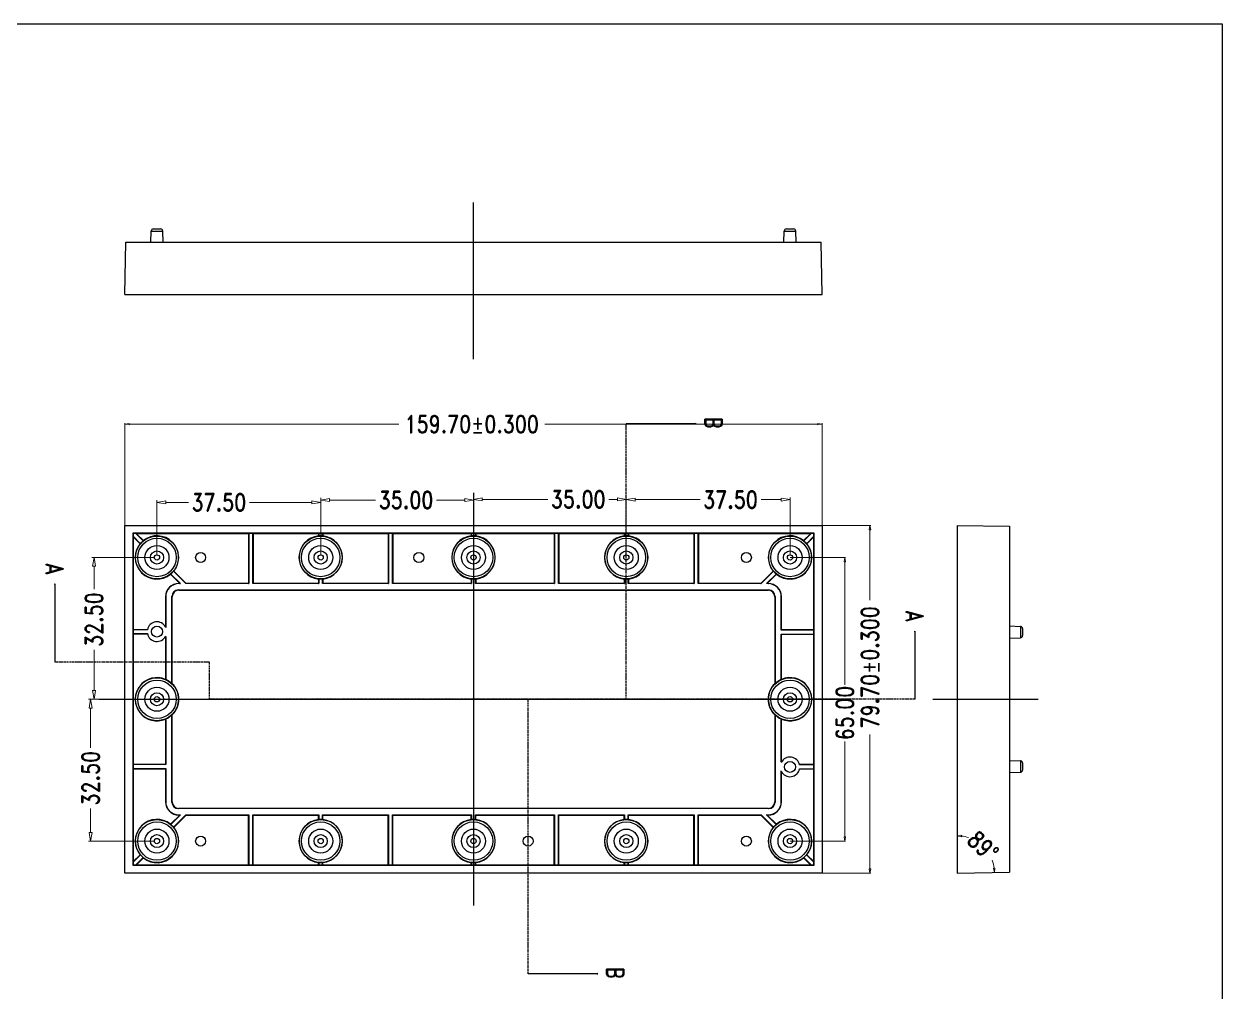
# Model space of a CAD drawing. Header units: inches. Extents: x -698 to -193, y 791 to 1298.
# Drawn here: x -467 to -192.6, y 1076.1 to 1297.9 of the extents above; entities that cross this region are included whole.
import ezdxf

# ---------------------------------------------------------------- set-up
doc = ezdxf.new("R2010")
doc.units = ezdxf.units.IN
doc.header["$LTSCALE"] = 0.605
doc.header["$MEASUREMENT"] = 0
doc.header["$PDMODE"] = 3
doc.header["$PDSIZE"] = 0.3125
doc.linetypes.add('PHANTOM', pattern=[0.8, 0.45, -0.05, 0.1, -0.05, 0.1, -0.05])
doc.layers.get('0').update_dxf_attribs({"linetype": 'CONTINUOUS'})
doc.layers.get('Defpoints').update_dxf_attribs({"linetype": 'CONTINUOUS'})
doc.layers.add('02___PRT_ALL_AXES', color=7, linetype='CONTINUOUS')
doc.layers.add('DEFAULT_3', color=7, linetype='PHANTOM')
doc.layers.add('dim', color=82, linetype='CONTINUOUS', lineweight=9)
doc.styles.get("Standard").update_dxf_attribs({"font": 'romand.shx', "width": 0.8, "height": 4})
doc.dimstyles.get("Standard").update_dxf_attribs({"dimtxt": 0.15625, "dimasz": 0.1875, "dimexe": 0.18, "dimexo": 0.0625, "dimgap": 0.09, "dimtad": 0, "dimtih": 1, "dimtoh": 1, "dimzin": 4, "dimdsep": 46, "dimtxsty": 'STANDARD', "dimblk": 'CLOSED', "dimblk1": 'CLOSED', "dimblk2": 'CLOSED', "dimcen": 0.09, "dimadec": 0, "dimazin": 0, "dimtp": 0.01, "dimtm": 0.01, "dimtfac": 1, "dimtofl": 0, "dimtmove": 0, "dimatfit": 3, "dimldrblk": 'CLOSED', "dimfxl": 1, "dimtolj": 1, "dimtzin": 4, "dimarcsym": 0})

# ---------------------------------------------------------------- blocks, each defined once
blk = doc.blocks.new('_CLOSED')
at = {"color": 0, "linetype": 'ByBlock'}
for p, q in [((0, 0), (-1, 0.2)), ((-1, 0.2), (-1, -0.2)), ((-1, -0.2), (0, 0)), ((-1, 0), (0, 0))]:
    blk.add_line(p, q, dxfattribs=at)
blk = doc.blocks.new('_ClosedBlank')
at = {"color": 0, "linetype": 'ByBlock', "lineweight": -2}
for p, q in [((-1, 0.17), (0, 0)), ((-1, 0.17), (-1, -0.17)), ((0, 0), (-1, -0.17))]:
    blk.add_line(p, q, dxfattribs=at)
blk = doc.blocks.new('*D2')
at = {"color": 0, "lineweight": 20}
for p, q in [((-284.1, 1183.01), (-273.01, 1183.01)), ((-273.21, 1182.01), (-273.21, 1165.89)), ((-273.21, 1104.31), (-273.21, 1135.08)), ((-284.1, 1103.31), (-273.01, 1103.31))]:
    blk.add_line(p, q, dxfattribs=at)
at = {"layer": 'Defpoints', "color": 0}
for p in [(-284.17, 1183.01), (-273.21, 1183.01), (-284.17, 1103.31)]:
    blk.add_point(p, dxfattribs=at)
at = {"color": 0, "lineweight": 20}
for p, rotation in [((-273.21, 1183.01), 90), ((-273.21, 1103.31), 270)]:
    blk.add_blockref('_ClosedBlank', p, dxfattribs=dict(at, rotation=rotation))
at = {"color": 0, "insert": (-273.21, 1150.49), "char_height": 4, "attachment_point": 5, "rotation": 90}
blk.add_mtext('\\A1;79.70±0.300', dxfattribs=at)
blk = doc.blocks.new('*D3')
at = {"color": 0, "lineweight": 20}
for p, q in [((-443.87, 1183.08), (-443.87, 1206.42)), ((-442.87, 1206.22), (-381.1, 1206.22)), ((-285.17, 1206.22), (-347.7, 1206.22)), ((-284.17, 1183.08), (-284.17, 1206.42))]:
    blk.add_line(p, q, dxfattribs=at)
at = {"layer": 'Defpoints', "color": 0}
for p in [(-443.87, 1206.22), (-443.87, 1183.01), (-284.17, 1183.01)]:
    blk.add_point(p, dxfattribs=at)
at = {"color": 0, "lineweight": 20, "rotation": 180}
blk.add_blockref('_ClosedBlank', (-443.87, 1206.22), dxfattribs=at)
at = {"color": 0, "lineweight": 20}
blk.add_blockref('_ClosedBlank', (-284.17, 1206.22), dxfattribs=at)
at = {"color": 0, "insert": (-364.4, 1206.22), "char_height": 4, "attachment_point": 5}
blk.add_mtext('\\A1;159.70±0.300', dxfattribs=at)
blk = doc.blocks.new('*D6')
at = {"color": 0, "lineweight": 20}
for p, q in [((-291.45, 1175.66), (-278.77, 1175.66)), ((-278.96, 1174.66), (-278.96, 1146.5)), ((-278.96, 1111.66), (-278.96, 1133.52)), ((-291.45, 1110.66), (-278.77, 1110.66))]:
    blk.add_line(p, q, dxfattribs=at)
at = {"layer": 'Defpoints', "color": 0}
for p in [(-291.52, 1175.66), (-291.52, 1110.66), (-278.96, 1110.66)]:
    blk.add_point(p, dxfattribs=at)
at = {"color": 0, "lineweight": 20}
for p, rotation in [((-278.96, 1175.66), 90), ((-278.96, 1110.66), 270)]:
    blk.add_blockref('_ClosedBlank', p, dxfattribs=dict(at, rotation=rotation))
at = {"color": 0, "insert": (-278.96, 1140.01), "char_height": 4, "attachment_point": 5, "rotation": 90}
blk.add_mtext('\\A1;65.00', dxfattribs=at)
blk = doc.blocks.new('*D9')
at = {"color": 0, "lineweight": 20}
for start, end in [(72.0737, 83.3098), (7.6902, 20.2115)]:
    blk.add_arc((-253.26, 1103.31), 8.57, start, end, dxfattribs=at)
at = {"layer": 'Defpoints', "color": 0}
for p in [(-253.26, 1183.01), (-245.89, 1107.68), (-253.26, 1103.31), (-253.26, 1103.31), (-241.26, 1103.52)]:
    blk.add_point(p, dxfattribs=at)
at = {"color": 0, "lineweight": 20}
for p, rotation in [((-253.26, 1111.88), 176.6549001325622), ((-244.69, 1103.46), 274.3450998591964)]:
    blk.add_blockref('_ClosedBlank', p, dxfattribs=dict(at, rotation=rotation))
at = {"color": 0, "insert": (-247.32, 1109.49), "char_height": 4, "attachment_point": 5, "rotation": 316.1426}
blk.add_mtext('\\A1;89°', dxfattribs=at)
blk = doc.blocks.new('*D22')
at = {"layer": 'Defpoints', "color": 0}
for p in [(-399.02, 1188.82), (-399.02, 1175.66), (-364.02, 1175.66)]:
    blk.add_point(p, dxfattribs=at)
at = {"layer": 'dim', "color": 0, "lineweight": 20}
for p, q in [((-399.02, 1176.16), (-399.02, 1189.32)), ((-397.02, 1188.82), (-386.43, 1188.82)), ((-366.02, 1188.82), (-372.48, 1188.82)), ((-364.02, 1176.16), (-364.02, 1189.32))]:
    blk.add_line(p, q, dxfattribs=at)
at = {"layer": 'dim', "color": 0, "lineweight": 20, "xscale": 2, "yscale": 2, "zscale": 2, "rotation": 180}
blk.add_blockref('_ClosedBlank', (-399.02, 1188.82), dxfattribs=at)
at = {"layer": 'dim', "color": 0, "lineweight": 20, "xscale": 2, "yscale": 2, "zscale": 2}
blk.add_blockref('_ClosedBlank', (-364.02, 1188.82), dxfattribs=at)
at = {"layer": 'dim', "color": 0, "insert": (-379.46, 1188.82), "char_height": 4, "attachment_point": 5}
blk.add_mtext('\\A1;35.00', dxfattribs=at)
blk = doc.blocks.new('*D23')
at = {"layer": 'Defpoints', "color": 0}
for p in [(-329.02, 1188.98), (-364.02, 1175.66), (-329.02, 1175.66)]:
    blk.add_point(p, dxfattribs=at)
at = {"layer": 'dim', "color": 0, "lineweight": 20}
for p, q in [((-364.02, 1176.16), (-364.02, 1189.48)), ((-362.02, 1188.98), (-347, 1188.98)), ((-331.02, 1188.98), (-333.05, 1188.98)), ((-329.02, 1176.16), (-329.02, 1189.48))]:
    blk.add_line(p, q, dxfattribs=at)
at = {"layer": 'dim', "color": 0, "lineweight": 20, "xscale": 2, "yscale": 2, "zscale": 2, "rotation": 180}
blk.add_blockref('_ClosedBlank', (-364.02, 1188.98), dxfattribs=at)
at = {"layer": 'dim', "color": 0, "lineweight": 20, "xscale": 2, "yscale": 2, "zscale": 2}
blk.add_blockref('_ClosedBlank', (-329.02, 1188.98), dxfattribs=at)
at = {"layer": 'dim', "color": 0, "insert": (-340.02, 1188.98), "char_height": 4, "attachment_point": 5}
blk.add_mtext('\\A1;35.00', dxfattribs=at)
blk = doc.blocks.new('*D24')
at = {"layer": 'Defpoints', "color": 0}
for p in [(-291.52, 1188.91), (-329.02, 1175.66), (-291.52, 1175.66)]:
    blk.add_point(p, dxfattribs=at)
at = {"layer": 'dim', "color": 0, "lineweight": 20}
for p, q in [((-329.02, 1176.16), (-329.02, 1189.41)), ((-327.02, 1188.91), (-312.11, 1188.91)), ((-293.52, 1188.91), (-298.16, 1188.91)), ((-291.52, 1176.16), (-291.52, 1189.41))]:
    blk.add_line(p, q, dxfattribs=at)
at = {"layer": 'dim', "color": 0, "lineweight": 20, "xscale": 2, "yscale": 2, "zscale": 2, "rotation": 180}
blk.add_blockref('_ClosedBlank', (-329.02, 1188.91), dxfattribs=at)
at = {"layer": 'dim', "color": 0, "lineweight": 20, "xscale": 2, "yscale": 2, "zscale": 2}
blk.add_blockref('_ClosedBlank', (-291.52, 1188.91), dxfattribs=at)
at = {"layer": 'dim', "color": 0, "insert": (-305.14, 1188.91), "char_height": 4, "attachment_point": 5}
blk.add_mtext('\\A1;37.50', dxfattribs=at)
blk = doc.blocks.new('*D25')
at = {"layer": 'Defpoints', "color": 0}
for p in [(-436.52, 1188.29), (-436.52, 1175.66), (-399.02, 1175.66)]:
    blk.add_point(p, dxfattribs=at)
at = {"layer": 'dim', "color": 0, "lineweight": 20}
for p, q in [((-436.52, 1176.16), (-436.52, 1188.79)), ((-434.52, 1188.29), (-429.3, 1188.29)), ((-401.02, 1188.29), (-415.34, 1188.29)), ((-399.02, 1176.16), (-399.02, 1188.79))]:
    blk.add_line(p, q, dxfattribs=at)
at = {"layer": 'dim', "color": 0, "lineweight": 20, "xscale": 2, "yscale": 2, "zscale": 2, "rotation": 180}
blk.add_blockref('_ClosedBlank', (-436.52, 1188.29), dxfattribs=at)
at = {"layer": 'dim', "color": 0, "lineweight": 20, "xscale": 2, "yscale": 2, "zscale": 2}
blk.add_blockref('_ClosedBlank', (-399.02, 1188.29), dxfattribs=at)
at = {"layer": 'dim', "color": 0, "insert": (-422.32, 1188.29), "char_height": 4, "attachment_point": 5}
blk.add_mtext('\\A1;37.50', dxfattribs=at)
blk = doc.blocks.new('*D26')
at = {"layer": 'Defpoints', "color": 0}
for p in [(-436.52, 1175.66), (-450.93, 1143.16), (-436.52, 1143.16)]:
    blk.add_point(p, dxfattribs=at)
at = {"layer": 'dim', "color": 0, "lineweight": 20}
for p, q in [((-437.02, 1175.66), (-451.43, 1175.66)), ((-450.93, 1173.66), (-450.93, 1168.41)), ((-450.93, 1145.16), (-450.93, 1154.46)), ((-437.02, 1143.16), (-451.43, 1143.16))]:
    blk.add_line(p, q, dxfattribs=at)
at = {"layer": 'dim', "color": 0, "lineweight": 20, "xscale": 2, "yscale": 2, "zscale": 2}
for p, rotation in [((-450.93, 1175.66), 90), ((-450.93, 1143.16), 270)]:
    blk.add_blockref('_ClosedBlank', p, dxfattribs=dict(at, rotation=rotation))
at = {"layer": 'dim', "color": 0, "insert": (-450.93, 1161.43), "char_height": 4, "attachment_point": 5, "rotation": 90}
blk.add_mtext('\\A1;32.50', dxfattribs=at)
blk = doc.blocks.new('*D27')
at = {"layer": 'Defpoints', "color": 0}
for p in [(-436.52, 1143.16), (-451.71, 1110.66), (-436.52, 1110.66)]:
    blk.add_point(p, dxfattribs=at)
at = {"layer": 'dim', "color": 0, "lineweight": 20}
for p, q in [((-437.02, 1143.16), (-452.21, 1143.16)), ((-451.71, 1141.16), (-451.71, 1132.06)), ((-451.71, 1112.66), (-451.71, 1118.11)), ((-437.02, 1110.66), (-452.21, 1110.66))]:
    blk.add_line(p, q, dxfattribs=at)
at = {"layer": 'dim', "color": 0, "lineweight": 20, "xscale": 2, "yscale": 2, "zscale": 2}
for p, rotation in [((-451.71, 1143.16), 90), ((-451.71, 1110.66), 270)]:
    blk.add_blockref('_ClosedBlank', p, dxfattribs=dict(at, rotation=rotation))
at = {"layer": 'dim', "color": 0, "insert": (-451.71, 1125.08), "char_height": 4, "attachment_point": 5, "rotation": 90}
blk.add_mtext('\\A1;32.50', dxfattribs=at)

msp = doc.modelspace()

# ---------------------------------------------------------------- linework, layer by layer
at = {"color": 1}
for p, q in [((-364.016, 1221.111), (-364.016, 1257.039)), ((-364.016, 1190.444), (-364.016, 1095.881)), ((-449.758, 1143.163), (-278.03, 1143.163)), ((-258.778, 1143.163), (-234.644, 1143.163))]:
    msp.add_line(p, q, dxfattribs=at)
at = {"color": 7, "linetype": 'Continuous'}
for p, q in [((-437.916, 1247.962), (-437.828, 1250.48)), ((-437.828, 1250.48), (-435.204, 1250.48)), ((-437.329, 1250.962), (-435.704, 1250.962)), ((-435.116, 1247.962), (-435.204, 1250.48)), ((-292.916, 1247.962), (-292.828, 1250.48)), ((-292.828, 1250.48), (-290.204, 1250.48)), ((-292.329, 1250.962), (-290.704, 1250.962)), ((-290.116, 1247.962), (-290.204, 1250.48)), ((-443.866, 1235.962), (-443.657, 1247.962)), ((-443.657, 1247.962), (-284.376, 1247.962)), ((-284.166, 1235.962), (-284.376, 1247.962)), ((-443.866, 1235.962), (-284.166, 1235.962)), ((-443.866, 1103.313), (-443.866, 1183.013)), ((-443.866, 1183.013), (-284.166, 1183.013)), ((-284.166, 1183.013), (-284.166, 1103.313)), ((-253.262, 1183.013), (-241.262, 1182.803)), ((-253.262, 1183.013), (-253.262, 1103.313)), ((-241.262, 1182.803), (-241.262, 1103.522)), ((-442.066, 1181.213), (-442.066, 1105.113)), ((-285.966, 1181.213), (-442.066, 1181.213)), ((-442.066, 1181.213), (-441.996, 1181.143)), ((-441.996, 1181.143), (-441.996, 1180.507)), ((-441.36, 1181.143), (-441.996, 1181.143)), ((-441.961, 1180.373), (-441.996, 1180.507)), ((-441.996, 1180.507), (-440.306, 1178.816)), ((-441.961, 1180.373), (-441.961, 1159.083)), ((-441.961, 1180.373), (-440.375, 1178.787)), ((-441.226, 1181.108), (-441.36, 1181.143)), ((-439.67, 1179.453), (-441.36, 1181.143)), ((-415.536, 1181.108), (-441.226, 1181.108)), ((-439.64, 1179.522), (-441.226, 1181.108)), ((-415.536, 1181.108), (-415.466, 1181.143)), ((-415.536, 1181.108), (-415.536, 1169.698)), ((-415.466, 1181.143), (-415.466, 1169.663)), ((-414.566, 1181.143), (-415.466, 1181.143)), ((-414.566, 1169.663), (-414.566, 1181.143)), ((-414.496, 1181.108), (-414.566, 1181.143)), ((-414.496, 1181.108), (-414.496, 1169.698)), ((-399.536, 1181.108), (-414.496, 1181.108)), ((-399.536, 1181.108), (-399.466, 1181.143)), ((-399.536, 1181.108), (-399.536, 1180.601)), ((-398.566, 1181.143), (-399.466, 1181.143)), ((-399.466, 1181.143), (-399.466, 1180.572)), ((-398.566, 1180.572), (-398.566, 1181.143)), ((-398.496, 1181.108), (-398.566, 1181.143)), ((-383.536, 1181.108), (-398.496, 1181.108)), ((-398.496, 1181.108), (-398.496, 1180.601)), ((-383.536, 1181.108), (-383.466, 1181.143)), ((-383.536, 1181.108), (-383.536, 1169.698)), ((-382.566, 1181.143), (-383.466, 1181.143)), ((-383.466, 1181.143), (-383.466, 1169.663)), ((-382.496, 1181.108), (-382.566, 1181.143)), ((-382.566, 1169.663), (-382.566, 1181.143)), ((-364.536, 1181.108), (-382.496, 1181.108)), ((-382.496, 1181.108), (-382.496, 1169.698)), ((-364.536, 1181.108), (-364.466, 1181.143)), ((-364.536, 1181.108), (-364.536, 1180.601)), ((-363.566, 1181.143), (-364.466, 1181.143)), ((-364.466, 1181.143), (-364.466, 1180.572)), ((-363.496, 1181.108), (-363.566, 1181.143)), ((-363.566, 1180.572), (-363.566, 1181.143)), ((-345.536, 1181.108), (-363.496, 1181.108)), ((-363.496, 1181.108), (-363.496, 1180.601)), ((-345.536, 1181.108), (-345.466, 1181.143)), ((-345.536, 1181.108), (-345.536, 1169.698)), ((-344.566, 1181.143), (-345.466, 1181.143)), ((-345.466, 1181.143), (-345.466, 1169.663)), ((-344.496, 1181.108), (-344.566, 1181.143)), ((-344.566, 1169.663), (-344.566, 1181.143)), ((-329.536, 1181.108), (-344.496, 1181.108)), ((-344.496, 1181.108), (-344.496, 1169.698)), ((-329.536, 1181.108), (-329.466, 1181.143)), ((-329.536, 1181.108), (-329.536, 1180.601)), ((-328.566, 1181.143), (-329.466, 1181.143)), ((-329.466, 1181.143), (-329.466, 1180.572)), ((-328.496, 1181.108), (-328.566, 1181.143)), ((-328.566, 1180.572), (-328.566, 1181.143)), ((-313.536, 1181.108), (-328.496, 1181.108)), ((-328.496, 1181.108), (-328.496, 1180.601)), ((-313.536, 1181.108), (-313.466, 1181.143)), ((-313.536, 1181.108), (-313.536, 1169.698)), ((-312.566, 1181.143), (-313.466, 1181.143)), ((-313.466, 1181.143), (-313.466, 1169.663)), ((-312.496, 1181.108), (-312.566, 1181.143)), ((-312.566, 1169.663), (-312.566, 1181.143)), ((-286.806, 1181.108), (-312.496, 1181.108)), ((-312.496, 1181.108), (-312.496, 1169.698)), ((-286.806, 1181.108), (-288.392, 1179.522)), ((-286.672, 1181.143), (-288.363, 1179.453)), ((-287.726, 1178.816), (-286.036, 1180.507)), ((-287.657, 1178.787), (-286.071, 1180.373)), ((-286.806, 1181.108), (-286.672, 1181.143)), ((-286.036, 1181.143), (-286.672, 1181.143)), ((-286.071, 1180.373), (-286.036, 1180.507)), ((-286.071, 1159.083), (-286.071, 1180.373)), ((-285.966, 1181.213), (-286.036, 1181.143)), ((-286.036, 1180.507), (-286.036, 1181.143)), ((-285.966, 1105.113), (-285.966, 1181.213)), ((-433.392, 1171.804), (-431.286, 1169.698)), ((-433.363, 1171.873), (-431.153, 1169.663)), ((-429.88, 1169.663), (-432.726, 1172.509)), ((-429.816, 1169.698), (-432.657, 1172.539)), ((-295.375, 1172.539), (-298.216, 1169.698)), ((-295.306, 1172.509), (-298.153, 1169.663)), ((-296.88, 1169.663), (-294.67, 1171.873)), ((-296.746, 1169.698), (-294.64, 1171.804)), ((-431.286, 1169.698), (-431.552, 1169.698)), ((-431.517, 1169.663), (-431.552, 1169.698)), ((-431.153, 1169.663), (-431.517, 1169.663)), ((-431.286, 1169.698), (-431.153, 1169.663)), ((-429.816, 1169.698), (-429.88, 1169.663)), ((-415.466, 1169.663), (-429.88, 1169.663)), ((-415.536, 1169.698), (-429.816, 1169.698)), ((-415.536, 1169.698), (-415.466, 1169.663)), ((-414.496, 1169.698), (-414.566, 1169.663)), ((-399.466, 1169.663), (-414.566, 1169.663)), ((-399.536, 1169.698), (-414.496, 1169.698)), ((-399.536, 1170.725), (-399.536, 1169.698)), ((-399.536, 1169.698), (-399.466, 1169.663)), ((-399.466, 1170.753), (-399.466, 1169.663)), ((-398.566, 1169.663), (-398.566, 1170.753)), ((-398.496, 1169.698), (-398.566, 1169.663)), ((-383.466, 1169.663), (-398.566, 1169.663)), ((-398.496, 1170.725), (-398.496, 1169.698)), ((-383.536, 1169.698), (-398.496, 1169.698)), ((-383.536, 1169.698), (-383.466, 1169.663)), ((-382.496, 1169.698), (-382.566, 1169.663)), ((-364.466, 1169.663), (-382.566, 1169.663)), ((-364.536, 1169.698), (-382.496, 1169.698)), ((-364.536, 1170.725), (-364.536, 1169.698)), ((-364.536, 1169.698), (-364.466, 1169.663)), ((-364.466, 1170.753), (-364.466, 1169.663)), ((-363.566, 1169.663), (-363.566, 1170.753)), ((-363.496, 1169.698), (-363.566, 1169.663)), ((-345.466, 1169.663), (-363.566, 1169.663)), ((-363.496, 1170.725), (-363.496, 1169.698)), ((-345.536, 1169.698), (-363.496, 1169.698)), ((-345.536, 1169.698), (-345.466, 1169.663)), ((-344.496, 1169.698), (-344.566, 1169.663)), ((-329.466, 1169.663), (-344.566, 1169.663)), ((-329.536, 1169.698), (-344.496, 1169.698)), ((-329.536, 1170.725), (-329.536, 1169.698)), ((-329.536, 1169.698), (-329.466, 1169.663)), ((-329.466, 1170.753), (-329.466, 1169.663)), ((-328.566, 1169.663), (-328.566, 1170.753)), ((-328.496, 1169.698), (-328.566, 1169.663)), ((-313.466, 1169.663), (-328.566, 1169.663)), ((-328.496, 1170.725), (-328.496, 1169.698)), ((-313.536, 1169.698), (-328.496, 1169.698)), ((-313.536, 1169.698), (-313.466, 1169.663)), ((-312.496, 1169.698), (-312.566, 1169.663)), ((-298.153, 1169.663), (-312.566, 1169.663)), ((-298.216, 1169.698), (-312.496, 1169.698)), ((-298.216, 1169.698), (-298.153, 1169.663)), ((-296.746, 1169.698), (-296.88, 1169.663)), ((-296.516, 1169.663), (-296.88, 1169.663)), ((-296.481, 1169.698), (-296.746, 1169.698)), ((-296.516, 1169.663), (-296.481, 1169.698)), ((-434.551, 1166.698), (-434.551, 1159.659)), ((-434.516, 1166.663), (-434.551, 1166.698)), ((-434.516, 1166.663), (-434.516, 1159.593)), ((-433.086, 1146.704), (-433.086, 1166.733)), ((-433.016, 1166.663), (-433.086, 1166.733)), ((-433.016, 1146.733), (-433.016, 1166.663)), ((-431.586, 1168.233), (-296.446, 1168.233)), ((-431.516, 1168.163), (-431.586, 1168.233)), ((-431.516, 1168.163), (-296.516, 1168.163)), ((-296.446, 1168.233), (-296.516, 1168.163)), ((-294.946, 1166.733), (-295.016, 1166.663)), ((-295.016, 1166.663), (-295.016, 1146.733)), ((-294.946, 1166.733), (-294.946, 1146.704)), ((-293.516, 1166.663), (-293.481, 1166.698)), ((-293.516, 1159.013), (-293.516, 1166.663)), ((-293.481, 1159.083), (-293.481, 1166.698)), ((-441.961, 1159.183), (-441.996, 1159.113)), ((-441.996, 1159.113), (-441.996, 1158.213)), ((-438.721, 1159.113), (-441.996, 1159.113)), ((-441.996, 1158.213), (-438.721, 1158.213)), ((-441.961, 1158.143), (-441.996, 1158.213)), ((-441.961, 1159.183), (-438.705, 1159.183)), ((-441.961, 1158.143), (-438.705, 1158.143)), ((-293.481, 1159.083), (-293.516, 1159.013)), ((-286.036, 1159.013), (-293.516, 1159.013)), ((-293.481, 1158.043), (-293.516, 1158.113)), ((-293.516, 1158.113), (-286.036, 1158.113)), ((-293.516, 1147.669), (-293.516, 1158.113)), ((-286.071, 1159.083), (-293.481, 1159.083)), ((-286.071, 1159.083), (-286.036, 1159.013)), ((-286.071, 1158.043), (-286.036, 1158.113)), ((-286.036, 1158.113), (-286.036, 1159.013)), ((-241.262, 1159.963), (-238.744, 1159.875)), ((-238.744, 1159.875), (-238.744, 1157.251)), ((-238.262, 1159.375), (-238.262, 1157.75)), ((-441.961, 1158.043), (-441.961, 1128.283)), ((-434.551, 1157.467), (-434.551, 1147.722)), ((-434.516, 1157.532), (-434.516, 1147.669)), ((-286.071, 1158.043), (-293.481, 1158.043)), ((-293.481, 1147.722), (-293.481, 1158.043)), ((-286.071, 1128.283), (-286.071, 1158.043)), ((-241.262, 1157.163), (-238.744, 1157.251)), ((-433.086, 1119.593), (-433.086, 1139.621)), ((-433.016, 1119.662), (-433.016, 1139.592)), ((-295.016, 1139.592), (-295.016, 1119.662)), ((-294.946, 1139.621), (-294.946, 1119.593)), ((-434.551, 1138.603), (-434.551, 1128.283)), ((-434.516, 1138.656), (-434.516, 1128.213)), ((-293.516, 1128.793), (-293.516, 1138.656)), ((-293.481, 1128.859), (-293.481, 1138.603)), ((-441.961, 1128.283), (-441.996, 1128.213)), ((-441.996, 1128.213), (-441.996, 1127.313)), ((-434.516, 1128.213), (-441.996, 1128.213)), ((-441.961, 1128.283), (-434.551, 1128.283)), ((-434.551, 1128.283), (-434.516, 1128.213)), ((-286.071, 1128.183), (-289.327, 1128.183)), ((-286.036, 1128.113), (-289.312, 1128.113)), ((-286.071, 1128.183), (-286.036, 1128.113)), ((-286.036, 1127.213), (-286.036, 1128.113)), ((-241.262, 1129.163), (-238.744, 1129.075)), ((-238.744, 1129.075), (-238.744, 1126.451)), ((-238.262, 1128.575), (-238.262, 1126.95)), ((-441.996, 1127.313), (-434.516, 1127.313)), ((-441.961, 1127.243), (-441.996, 1127.313)), ((-441.961, 1127.243), (-441.961, 1105.953)), ((-441.961, 1127.243), (-434.551, 1127.243)), ((-434.551, 1127.243), (-434.516, 1127.313)), ((-434.551, 1127.243), (-434.551, 1119.627)), ((-434.516, 1127.313), (-434.516, 1119.662)), ((-293.516, 1119.662), (-293.516, 1126.732)), ((-293.481, 1119.627), (-293.481, 1126.667)), ((-286.071, 1127.143), (-289.327, 1127.143)), ((-289.312, 1127.213), (-286.036, 1127.213)), ((-286.071, 1105.953), (-286.071, 1127.243)), ((-286.071, 1127.143), (-286.036, 1127.213)), ((-241.262, 1126.363), (-238.744, 1126.451)), ((-434.516, 1119.662), (-434.551, 1119.627)), ((-433.016, 1119.662), (-433.086, 1119.593)), ((-295.016, 1119.662), (-294.946, 1119.593)), ((-293.516, 1119.662), (-293.481, 1119.627)), ((-431.516, 1118.163), (-431.586, 1118.093)), ((-296.446, 1118.093), (-431.586, 1118.093)), ((-296.516, 1118.163), (-431.516, 1118.163)), ((-296.516, 1118.163), (-296.446, 1118.093)), ((-431.286, 1116.628), (-433.392, 1114.522)), ((-431.153, 1116.663), (-433.363, 1114.453)), ((-432.726, 1113.816), (-429.88, 1116.663)), ((-432.657, 1113.787), (-429.816, 1116.628)), ((-431.517, 1116.663), (-431.552, 1116.628)), ((-431.552, 1116.628), (-431.286, 1116.628)), ((-431.517, 1116.663), (-431.153, 1116.663)), ((-431.286, 1116.628), (-431.153, 1116.663)), ((-429.88, 1116.663), (-415.466, 1116.663)), ((-429.816, 1116.628), (-429.88, 1116.663)), ((-429.816, 1116.628), (-415.536, 1116.628)), ((-415.536, 1116.628), (-415.466, 1116.663)), ((-415.536, 1105.217), (-415.536, 1116.628)), ((-415.466, 1116.663), (-415.466, 1105.183)), ((-414.566, 1105.183), (-414.566, 1116.663)), ((-414.566, 1116.663), (-399.466, 1116.663)), ((-414.496, 1116.628), (-414.566, 1116.663)), ((-414.496, 1105.217), (-414.496, 1116.628)), ((-414.496, 1116.628), (-399.536, 1116.628)), ((-399.536, 1116.628), (-399.466, 1116.663)), ((-399.536, 1115.601), (-399.536, 1116.628)), ((-399.466, 1116.663), (-399.466, 1115.572)), ((-398.566, 1115.572), (-398.566, 1116.663)), ((-398.566, 1116.663), (-383.466, 1116.663)), ((-398.496, 1116.628), (-398.566, 1116.663)), ((-398.496, 1115.601), (-398.496, 1116.628)), ((-398.496, 1116.628), (-383.536, 1116.628)), ((-383.536, 1116.628), (-383.466, 1116.663)), ((-383.536, 1105.217), (-383.536, 1116.628)), ((-383.466, 1116.663), (-383.466, 1105.183)), ((-382.566, 1105.183), (-382.566, 1116.663)), ((-382.566, 1116.663), (-364.466, 1116.663)), ((-382.496, 1116.628), (-382.566, 1116.663)), ((-382.496, 1105.217), (-382.496, 1116.628)), ((-382.496, 1116.628), (-364.536, 1116.628)), ((-364.536, 1116.628), (-364.466, 1116.663)), ((-364.536, 1115.601), (-364.536, 1116.628)), ((-364.466, 1116.663), (-364.466, 1115.572)), ((-363.566, 1115.572), (-363.566, 1116.663)), ((-363.496, 1116.628), (-363.566, 1116.663)), ((-363.566, 1116.663), (-345.466, 1116.663)), ((-363.496, 1115.601), (-363.496, 1116.628)), ((-363.496, 1116.628), (-345.536, 1116.628)), ((-345.536, 1116.628), (-345.466, 1116.663)), ((-345.536, 1105.217), (-345.536, 1116.628)), ((-345.466, 1116.663), (-345.466, 1105.183)), ((-344.496, 1116.628), (-344.566, 1116.663)), ((-344.566, 1105.183), (-344.566, 1116.663)), ((-344.566, 1116.663), (-329.466, 1116.663)), ((-344.496, 1105.217), (-344.496, 1116.628)), ((-344.496, 1116.628), (-329.536, 1116.628)), ((-329.536, 1116.628), (-329.466, 1116.663)), ((-329.536, 1115.601), (-329.536, 1116.628)), ((-329.466, 1116.663), (-329.466, 1115.572)), ((-328.496, 1116.628), (-328.566, 1116.663)), ((-328.566, 1116.663), (-313.466, 1116.663)), ((-328.566, 1115.572), (-328.566, 1116.663)), ((-328.496, 1116.628), (-313.536, 1116.628)), ((-328.496, 1115.601), (-328.496, 1116.628)), ((-313.536, 1116.628), (-313.466, 1116.663)), ((-313.536, 1105.217), (-313.536, 1116.628)), ((-313.466, 1116.663), (-313.466, 1105.183)), ((-312.496, 1116.628), (-312.566, 1116.663)), ((-312.566, 1116.663), (-298.153, 1116.663)), ((-312.566, 1105.183), (-312.566, 1116.663)), ((-312.496, 1116.628), (-298.216, 1116.628)), ((-312.496, 1105.217), (-312.496, 1116.628)), ((-298.216, 1116.628), (-298.153, 1116.663)), ((-298.216, 1116.628), (-295.375, 1113.787)), ((-298.153, 1116.663), (-295.306, 1113.816)), ((-294.67, 1114.453), (-296.88, 1116.663)), ((-296.746, 1116.628), (-296.88, 1116.663)), ((-296.88, 1116.663), (-296.516, 1116.663)), ((-294.64, 1114.522), (-296.746, 1116.628)), ((-296.746, 1116.628), (-296.481, 1116.628)), ((-296.516, 1116.663), (-296.481, 1116.628)), ((-440.306, 1107.509), (-441.996, 1105.819)), ((-441.961, 1105.953), (-441.996, 1105.819)), ((-440.375, 1107.539), (-441.961, 1105.953)), ((-441.36, 1105.183), (-439.67, 1106.873)), ((-441.226, 1105.217), (-439.64, 1106.804)), ((-288.392, 1106.804), (-286.806, 1105.217)), ((-288.363, 1106.873), (-286.672, 1105.183)), ((-286.036, 1105.819), (-287.726, 1107.509)), ((-286.071, 1105.953), (-287.657, 1107.539)), ((-286.071, 1105.953), (-286.036, 1105.819)), ((-284.166, 1103.313), (-443.866, 1103.313)), ((-442.066, 1105.113), (-441.996, 1105.183)), ((-442.066, 1105.113), (-285.966, 1105.113)), ((-441.996, 1105.819), (-441.996, 1105.183)), ((-441.996, 1105.183), (-441.36, 1105.183)), ((-441.226, 1105.217), (-441.36, 1105.183)), ((-441.226, 1105.217), (-415.536, 1105.217)), ((-415.536, 1105.217), (-415.466, 1105.183)), ((-415.466, 1105.183), (-414.566, 1105.183)), ((-414.496, 1105.217), (-414.566, 1105.183)), ((-414.496, 1105.217), (-399.536, 1105.217)), ((-399.536, 1105.217), (-399.536, 1105.725)), ((-399.536, 1105.217), (-399.466, 1105.183)), ((-399.466, 1105.753), (-399.466, 1105.183)), ((-399.466, 1105.183), (-398.566, 1105.183)), ((-398.566, 1105.183), (-398.566, 1105.753)), ((-398.496, 1105.217), (-398.566, 1105.183)), ((-398.496, 1105.217), (-398.496, 1105.725)), ((-398.496, 1105.217), (-383.536, 1105.217)), ((-383.536, 1105.217), (-383.466, 1105.183)), ((-383.466, 1105.183), (-382.566, 1105.183)), ((-382.496, 1105.217), (-382.566, 1105.183)), ((-382.496, 1105.217), (-364.536, 1105.217)), ((-364.536, 1105.217), (-364.536, 1105.725)), ((-364.536, 1105.217), (-364.466, 1105.183)), ((-364.466, 1105.753), (-364.466, 1105.183)), ((-364.466, 1105.183), (-363.566, 1105.183)), ((-363.566, 1105.183), (-363.566, 1105.753)), ((-363.496, 1105.217), (-363.566, 1105.183)), ((-363.496, 1105.217), (-363.496, 1105.725)), ((-363.496, 1105.217), (-345.536, 1105.217)), ((-345.536, 1105.217), (-345.466, 1105.183)), ((-345.466, 1105.183), (-344.566, 1105.183)), ((-344.496, 1105.217), (-344.566, 1105.183)), ((-344.496, 1105.217), (-329.536, 1105.217)), ((-329.536, 1105.217), (-329.536, 1105.725)), ((-329.536, 1105.217), (-329.466, 1105.183)), ((-329.466, 1105.753), (-329.466, 1105.183)), ((-329.466, 1105.183), (-328.566, 1105.183)), ((-328.566, 1105.183), (-328.566, 1105.753)), ((-328.496, 1105.217), (-328.566, 1105.183)), ((-328.496, 1105.217), (-328.496, 1105.725)), ((-328.496, 1105.217), (-313.536, 1105.217)), ((-313.536, 1105.217), (-313.466, 1105.183)), ((-313.466, 1105.183), (-312.566, 1105.183)), ((-312.496, 1105.217), (-312.566, 1105.183)), ((-312.496, 1105.217), (-286.806, 1105.217)), ((-286.806, 1105.217), (-286.672, 1105.183)), ((-286.672, 1105.183), (-286.036, 1105.183)), ((-286.036, 1105.183), (-286.036, 1105.819)), ((-285.966, 1105.113), (-286.036, 1105.183)), ((-253.262, 1103.313), (-241.262, 1103.522))]:
    msp.add_line(p, q, dxfattribs=at)
msp.add_lwpolyline([(-192.56, 1297.936), (-192.56, 790.849), (-698.05, 790.849), (-698.05, 1297.936)], close=True)
for centre, radius in [((-436.516, 1175.663), 4.913), ((-436.516, 1175.663), 4.404), ((-399.016, 1175.663), 4.913), ((-399.016, 1175.663), 4.404), ((-364.016, 1175.663), 4.913), ((-364.016, 1175.663), 4.404), ((-329.016, 1175.663), 4.913), ((-329.016, 1175.663), 4.404), ((-291.516, 1175.663), 4.913), ((-291.516, 1175.663), 4.404), ((-436.516, 1175.663), 1.5), ((-436.516, 1175.663), 0.6), ((-426.516, 1175.663), 1.15), ((-399.016, 1175.663), 1.5), ((-399.016, 1175.663), 0.6), ((-376.516, 1175.663), 1.15), ((-364.016, 1175.663), 1.5), ((-364.016, 1175.663), 0.6), ((-329.016, 1175.663), 1.5), ((-329.016, 1175.663), 0.6), ((-301.516, 1175.663), 1.15), ((-291.516, 1175.663), 1.5), ((-291.516, 1175.663), 0.6), ((-436.516, 1158.663), 1.25), ((-436.516, 1143.163), 4.913), ((-436.516, 1143.163), 4.404), ((-291.516, 1143.163), 4.913), ((-291.516, 1143.163), 4.404), ((-436.516, 1143.163), 1.5), ((-291.516, 1143.163), 1.5), ((-436.516, 1143.163), 0.6), ((-291.516, 1143.163), 0.6), ((-291.516, 1127.663), 1.25), ((-436.516, 1110.663), 4.913), ((-436.516, 1110.663), 4.404), ((-399.016, 1110.663), 4.913), ((-399.016, 1110.663), 4.404), ((-364.016, 1110.663), 4.913), ((-364.016, 1110.663), 4.404), ((-329.016, 1110.663), 4.913), ((-329.016, 1110.663), 4.404), ((-291.516, 1110.663), 4.913), ((-291.516, 1110.663), 4.404), ((-436.516, 1110.663), 1.5), ((-426.516, 1110.663), 1.15), ((-399.016, 1110.663), 1.5), ((-364.016, 1110.663), 1.5), ((-351.516, 1110.663), 1.15), ((-329.016, 1110.663), 1.5), ((-301.516, 1110.663), 1.15), ((-291.516, 1110.663), 1.5), ((-436.516, 1110.663), 0.6), ((-399.016, 1110.663), 0.6), ((-364.016, 1110.663), 0.6), ((-329.016, 1110.663), 0.6), ((-291.516, 1110.663), 0.6)]:
    msp.add_circle(centre, radius, dxfattribs=at)
for centre, radius, start, end in [((-437.329, 1250.462), 0.5, 90, 178), ((-435.704, 1250.462), 0.5, 2, 90), ((-292.329, 1250.462), 0.5, 90, 178), ((-290.704, 1250.462), 0.5, 2, 90), ((-436.516, 1175.663), 4.965, 321.00984, 128.99016), ((-399.016, 1175.663), 4.965, 96.00984, 263.99016), ((-399.016, 1175.663), 4.93, 84.76306, 95.23694), ((-399.016, 1175.663), 4.965, 276.00984, 83.99016), ((-364.016, 1175.663), 4.965, 96.00984, 263.99016), ((-364.016, 1175.663), 4.93, 84.76306, 95.23694), ((-364.016, 1175.663), 4.965, 276.00984, 83.99016), ((-329.016, 1175.663), 4.965, 96.00984, 263.99016), ((-329.016, 1175.663), 4.93, 84.76306, 95.23694), ((-329.016, 1175.663), 4.965, 276.00984, 83.99016), ((-291.516, 1175.663), 4.965, 51.00984, 218.99016), ((-436.516, 1175.663), 4.965, 141.00984, 308.99016), ((-436.516, 1175.663), 4.93, 129.76306, 140.23694), ((-291.516, 1175.663), 4.965, 231.00984, 38.99016), ((-291.516, 1175.663), 4.93, 39.76306, 50.23694), ((-436.516, 1175.663), 4.93, 309.76306, 320.23694), ((-291.516, 1175.663), 4.93, 219.76306, 230.23694), ((-399.016, 1175.663), 4.93, 264.76306, 275.23694), ((-364.016, 1175.663), 4.93, 264.76306, 275.23694), ((-329.016, 1175.663), 4.93, 264.76306, 275.23694), ((-431.516, 1166.663), 1.5, 89.99966, 180.00034), ((-296.516, 1166.663), 1.5, 0.00127, 89.99873), ((-436.516, 1158.663), 2.25, 27.26604, 168.46304), ((-436.516, 1158.663), 2.25, 191.53696, 332.73396), ((-238.762, 1159.375), 0.5, 0, 88), ((-238.762, 1157.75), 0.5, 272, 0), ((-436.516, 1143.163), 4.965, 66.68529, 293.31471), ((-444.429, 1141.223), 11.824, 33.03388, 33.34292), ((-436.516, 1143.163), 4.93, 45.91287, 66.06721), ((-291.516, 1143.163), 4.93, 113.93279, 134.08713), ((-283.604, 1141.223), 11.824, 146.65708, 146.96612), ((-291.516, 1143.163), 4.965, 246.68529, 113.31471), ((-423.121, 1123.178), 25.549, 112.7862, 112.95614), ((-436.516, 1143.163), 5, 314.427, 45.573), ((-291.516, 1143.163), 5, 134.427, 225.573), ((-304.911, 1123.178), 25.549, 67.04386, 67.2138), ((-436.516, 1143.163), 4.93, 293.93279, 314.08713), ((-423.121, 1163.147), 25.549, 247.04386, 247.2138), ((-304.911, 1163.147), 25.549, 292.7862, 292.95614), ((-291.516, 1143.163), 4.93, 225.91287, 246.06721), ((-444.429, 1145.102), 11.824, 326.65708, 326.96612), ((-283.604, 1145.102), 11.824, 213.03388, 213.34292), ((-291.516, 1127.663), 2.25, 11.53696, 152.73396), ((-238.762, 1128.575), 0.5, 0, 88), ((-291.516, 1127.663), 2.25, 207.26604, 348.46304), ((-238.762, 1126.95), 0.5, 272, 0), ((-431.516, 1119.663), 1.5, 180.00127, 269.99873), ((-296.516, 1119.663), 1.5, 270.00127, 359.99873), ((-436.516, 1110.663), 4.965, 51.00984, 218.99016), ((-436.516, 1110.663), 4.93, 39.76306, 50.23694), ((-399.016, 1110.663), 4.965, 96.00984, 263.99016), ((-399.016, 1110.663), 4.93, 84.76306, 95.23694), ((-399.016, 1110.663), 4.965, 276.00984, 83.99016), ((-364.016, 1110.663), 4.965, 96.00984, 263.99016), ((-364.016, 1110.663), 4.93, 84.76306, 95.23694), ((-364.016, 1110.663), 4.965, 276.00984, 83.99016), ((-329.016, 1110.663), 4.965, 96.00984, 263.99016), ((-329.016, 1110.663), 4.93, 84.76306, 95.23694), ((-329.016, 1110.663), 4.965, 276.00984, 83.99016), ((-291.516, 1110.663), 4.93, 129.76306, 140.23694), ((-291.516, 1110.663), 4.965, 321.00984, 128.99016), ((-436.516, 1110.663), 4.965, 231.00984, 38.99016), ((-291.516, 1110.663), 4.965, 141.00984, 308.99016), ((-436.516, 1110.663), 4.93, 219.76306, 230.23694), ((-291.516, 1110.663), 4.93, 309.76306, 320.23694), ((-399.016, 1110.663), 4.93, 264.76306, 275.23694), ((-364.016, 1110.663), 4.93, 264.76306, 275.23694), ((-329.016, 1110.663), 4.93, 264.76306, 275.23694)]:
    msp.add_arc(centre, radius, start, end, dxfattribs=at)
for centre, major_axis, ratio, start_param, end_param in [((-402.151, 1175.663), (6.272, 0), 0.8661133, 1.1284018, 1.1406873), ((-395.881, 1175.663), (6.272, 0), 0.8661133, -4.2822799, -4.2699945), ((-367.151, 1175.663), (6.272, 0), 0.8661133, 1.1284018, 1.1406873), ((-360.881, 1175.663), (6.272, 0), 0.8661133, -4.2822799, -4.2699945), ((-332.151, 1175.663), (6.272, 0), 0.8661133, 1.1284018, 1.1406873), ((-325.881, 1175.663), (6.272, 0), 0.8661133, -4.2822799, -4.2699945), ((-438.733, 1173.446), (-4.435, -4.435), 0.8661133, -2.0131908, -2.0009054), ((-434.299, 1177.88), (-4.435, -4.435), 0.8661133, -1.1406873, -1.1284018), ((-293.733, 1177.88), (4.435, -4.435), 0.8661133, 1.1284018, 1.1406873), ((-289.299, 1173.446), (4.435, -4.435), 0.8661133, 2.0009054, 2.0131908), ((-438.733, 1173.446), (-4.435, -4.435), 0.8661133, 2.0009054, 2.0131908), ((-434.299, 1177.88), (-4.435, -4.435), 0.8661133, 1.1284018, 1.1406873), ((-293.733, 1177.88), (4.435, -4.435), 0.8661133, -1.1406873, -1.1284018), ((-289.299, 1173.446), (4.435, -4.435), 0.8661133, -2.0131908, -2.0009054), ((-431.551, 1166.697), (2.122, -2.122), 0.9996955, -3.9268385, -2.3563468), ((-431.516, 1166.662), (-2.122, 2.122), 0.9996955, -0.7852459, 0.7852459), ((-402.151, 1175.663), (6.272, 0), 0.8661133, -1.1406873, -1.1284018), ((-395.881, 1175.663), (6.272, 0), 0.8661133, -2.0131908, -2.0009054), ((-367.151, 1175.663), (6.272, 0), 0.8661133, -1.1406873, -1.1284018), ((-360.881, 1175.663), (6.272, 0), 0.8661133, -2.0131908, -2.0009054), ((-332.151, 1175.663), (6.272, 0), 0.8661133, -1.1406873, -1.1284018), ((-325.881, 1175.663), (6.272, 0), 0.8661133, -2.0131908, -2.0009054), ((-296.517, 1166.662), (2.122, 2.122), 0.9996955, -0.7852459, 0.7852459), ((-296.482, 1166.697), (-2.122, -2.122), 0.9996955, 2.3563468, 3.9268385), ((-431.586, 1166.732), (1.061, -1.061), 0.9996955, -3.9268385, -2.3563468), ((-296.447, 1166.732), (1.061, 1.061), 0.9996955, -0.7852459, 0.7852459), ((-431.516, 1119.663), (-2.122, -2.122), 0.9996955, -0.7852459, 0.7852459), ((-296.517, 1119.663), (2.122, -2.122), 0.9996955, -0.7852459, 0.7852459), ((-431.551, 1119.628), (-2.122, -2.122), 0.9996955, -0.7852459, 0.7852459), ((-431.586, 1119.593), (-1.061, -1.061), 0.9996955, -0.7852459, 0.7852459), ((-296.482, 1119.628), (2.122, -2.122), 0.9996955, -0.7852459, 0.7852459), ((-296.447, 1119.593), (1.061, -1.061), 0.9996955, -0.7852459, 0.7852459), ((-438.733, 1112.88), (4.435, -4.435), 0.8661133, 1.1284018, 1.1406873), ((-402.151, 1110.663), (6.272, 0), 0.8661133, 1.1284018, 1.1406873), ((-395.881, 1110.663), (6.272, 0), 0.8661133, -4.2822799, -4.2699945), ((-367.151, 1110.663), (6.272, 0), 0.8661133, 1.1284018, 1.1406873), ((-360.881, 1110.663), (6.272, 0), 0.8661133, -4.2822799, -4.2699945), ((-332.151, 1110.663), (6.272, 0), 0.8661133, 1.1284018, 1.1406873), ((-325.881, 1110.663), (6.272, 0), 0.8661133, -4.2822799, -4.2699945), ((-289.299, 1112.88), (-4.435, -4.435), 0.8661133, -1.1406873, -1.1284018), ((-434.299, 1108.446), (4.435, -4.435), 0.8661133, 2.0009054, 2.0131908), ((-293.733, 1108.446), (-4.435, -4.435), 0.8661133, -2.0131908, -2.0009054), ((-438.733, 1112.88), (4.435, -4.435), 0.8661133, -1.1406873, -1.1284018), ((-434.299, 1108.446), (4.435, -4.435), 0.8661133, -2.0131908, -2.0009054), ((-293.733, 1108.446), (-4.435, -4.435), 0.8661133, 2.0009054, 2.0131908), ((-289.299, 1112.88), (-4.435, -4.435), 0.8661133, 1.1284018, 1.1406873), ((-402.151, 1110.663), (6.272, 0), 0.8661133, -1.1406873, -1.1284018), ((-395.881, 1110.663), (6.272, 0), 0.8661133, -2.0131908, -2.0009054), ((-367.151, 1110.663), (6.272, 0), 0.8661133, -1.1406873, -1.1284018), ((-360.881, 1110.663), (6.272, 0), 0.8661133, -2.0131908, -2.0009054), ((-332.151, 1110.663), (6.272, 0), 0.8661133, -1.1406873, -1.1284018), ((-325.881, 1110.663), (6.272, 0), 0.8661133, -2.0131908, -2.0009054)]:
    msp.add_ellipse(centre, major_axis=major_axis, ratio=ratio, start_param=start_param, end_param=end_param, dxfattribs=at)
at = {"layer": '02___PRT_ALL_AXES', "color": 7, "linetype": 'Continuous'}
for centre in [(-436.516, 1175.663), (-399.016, 1175.663), (-364.016, 1175.663), (-329.016, 1175.663), (-291.516, 1175.663), (-436.516, 1143.163), (-291.516, 1143.163), (-436.516, 1110.663), (-399.016, 1110.663), (-364.016, 1110.663), (-329.016, 1110.663), (-291.516, 1110.663)]:
    msp.add_circle(centre, 2.75, dxfattribs=at)
at = {"layer": 'DEFAULT_3', "color": 7, "linetype": 'PHANTOM'}
for p, q in [((-329.016, 1143.163), (-329.016, 1206.313)), ((-424.484, 1151.66), (-459.944, 1151.66)), ((-424.484, 1143.163), (-424.484, 1151.66)), ((-262.941, 1143.163), (-424.484, 1143.163)), ((-351.516, 1080.245), (-351.516, 1143.163))]:
    msp.add_line(p, q, dxfattribs=at)

# ---------------------------------------------------------------- texts
at = {"color": 7, "linetype": 'Continuous', "char_height": 3.969, "width": 3.175, "attachment_point": 1, "rotation": 270, "line_spacing_factor": 0.9}
for s, insert in [('B', (-307.052, 1207.901)), ('A', (-457.96, 1174.393)), ('A', (-260.956, 1163.556)), ('B', (-329.552, 1081.833))]:
    msp.add_mtext(s, dxfattribs=dict(at, insert=insert))

# ---------------------------------------------------------------- dimensions: what is measured, and where the dimension line sits
dim = msp.add_linear_dim(base=(-443.866, 1206.218), p1=(-284.166, 1183.013), p2=(-443.866, 1183.013), dimstyle='STANDARD', override={"dimasz": 1, "dimexe": 0.198, "dimexo": 0.06875, "dimgap": 0.09, "dimtih": 0, "dimtoh": 0, "dimzin": 0, "dimblk": 'ClosedBlank', "dimcen": 0, "dimtol": 1, "dimlim": 0, "dimtp": 0.3, "dimtm": 0.3, "dimtfac": 1, "dimtdec": 3, "dimtolj": 1, "dimtzin": 0, "dimlwd": 20, "dimlwe": 20})
dim.commit()
dim.dimension.update_dxf_attribs({"geometry": '*D3', "text_midpoint": (-364.402, 1206.218), "dimtype": 160})
for base, p1, p2, override, picture, middle in [((-273.208, 1183.013), (-284.166, 1103.313), (-284.166, 1183.013), {"dimasz": 1, "dimexe": 0.198, "dimexo": 0.06875, "dimgap": 0.09, "dimtih": 0, "dimtoh": 0, "dimzin": 0, "dimblk": 'ClosedBlank', "dimcen": 0, "dimtol": 1, "dimlim": 0, "dimtp": 0.3, "dimtm": 0.3, "dimtfac": 1, "dimtdec": 3, "dimtolj": 1, "dimtzin": 0, "dimlwd": 20, "dimlwe": 20}, '*D2', (-273.208, 1150.489)), ((-278.964, 1110.663), (-291.516, 1175.663), (-291.516, 1110.663), {"dimasz": 1, "dimexe": 0.198, "dimexo": 0.06875, "dimtih": 0, "dimtoh": 0, "dimzin": 0, "dimblk": 'ClosedBlank', "dimcen": 0, "dimtp": 0, "dimtm": 0, "dimtzin": 0, "dimlwd": 20, "dimlwe": 20}, '*D6', (-278.964, 1140.006))]:
    dim = msp.add_linear_dim(base=base, p1=p1, p2=p2, angle=270, dimstyle='STANDARD', override=override)
    dim.commit()
    dim.dimension.update_dxf_attribs({"geometry": picture, "text_midpoint": middle, "dimtype": 160})
at = {"color": 2}
dim = msp.add_angular_dim_2l(base=(-245.891, 1107.683), line1=((-253.262, 1183.013), (-253.262, 1103.313)), line2=((-253.262, 1103.313), (-241.262, 1103.522)), dimstyle='STANDARD', override={"dimasz": 1, "dimexe": 0.198, "dimexo": 0.06875, "dimtih": 0, "dimtoh": 0, "dimzin": 0, "dimblk": 'ClosedBlank', "dimcen": 0, "dimtp": 0, "dimtm": 0, "dimtzin": 0, "dimlwd": 20, "dimlwe": 20}, dxfattribs=at)
dim.commit()
dim.dimension.update_dxf_attribs({"geometry": '*D9', "text_midpoint": (-247.324, 1109.492), "dimtype": 162})
at = {"layer": 'dim'}
for base, p1, p2, picture, middle in [((-399.016, 1188.816), (-364.016, 1175.663), (-399.016, 1175.663), '*D22', (-379.456, 1188.816)), ((-329.016, 1188.98), (-364.016, 1175.663), (-329.016, 1175.663), '*D23', (-340.025, 1188.98)), ((-291.516, 1188.915), (-329.016, 1175.663), (-291.516, 1175.663), '*D24', (-305.137, 1188.915)), ((-436.516, 1188.29), (-399.016, 1175.663), (-436.516, 1175.663), '*D25', (-422.32, 1188.29))]:
    dim = msp.add_linear_dim(base=base, p1=p1, p2=p2, dimstyle='STANDARD', override={"dimtxt": 2.5, "dimasz": 2, "dimexe": 0.49975, "dimexo": 0.49975, "dimgap": 0.49975, "dimtih": 0, "dimtoh": 0, "dimzin": 0, "dimblk": 'ClosedBlank', "dimcen": 0, "dimtp": 0, "dimtm": 0, "dimtzin": 0, "dimlwd": 20, "dimlwe": 20}, dxfattribs=at)
    dim.commit()
    dim.dimension.update_dxf_attribs({"geometry": picture, "text_midpoint": middle, "dimtype": 160})
for base, p1, p2, picture, middle in [((-450.933, 1143.163), (-436.516, 1175.663), (-436.516, 1143.163), '*D26', (-450.933, 1161.432)), ((-451.708, 1110.663), (-436.516, 1143.163), (-436.516, 1110.663), '*D27', (-451.708, 1125.084))]:
    dim = msp.add_linear_dim(base=base, p1=p1, p2=p2, angle=90, dimstyle='STANDARD', override={"dimtxt": 2.5, "dimasz": 2, "dimexe": 0.49975, "dimexo": 0.49975, "dimgap": 0.49975, "dimtih": 0, "dimtoh": 0, "dimzin": 0, "dimblk": 'ClosedBlank', "dimcen": 0, "dimtp": 0, "dimtm": 0, "dimtzin": 0, "dimlwd": 20, "dimlwe": 20}, dxfattribs=at)
    dim.commit()
    dim.dimension.update_dxf_attribs({"geometry": picture, "text_midpoint": middle, "dimtype": 160})

# ---------------------------------------------------------------- leaders
at = {"color": 7, "linetype": 'Continuous'}
for points in [[(-313.005, 1206.313), (-329.016, 1206.313)], [(-459.944, 1169.63), (-459.944, 1151.66)], [(-262.941, 1158.794), (-262.941, 1143.163)], [(-335.505, 1080.245), (-351.516, 1080.245)]]:
    msp.add_leader(points, dimstyle='STANDARD', override={"dimtad": 0}, dxfattribs=at)

doc.saveas('drawing.dxf')
